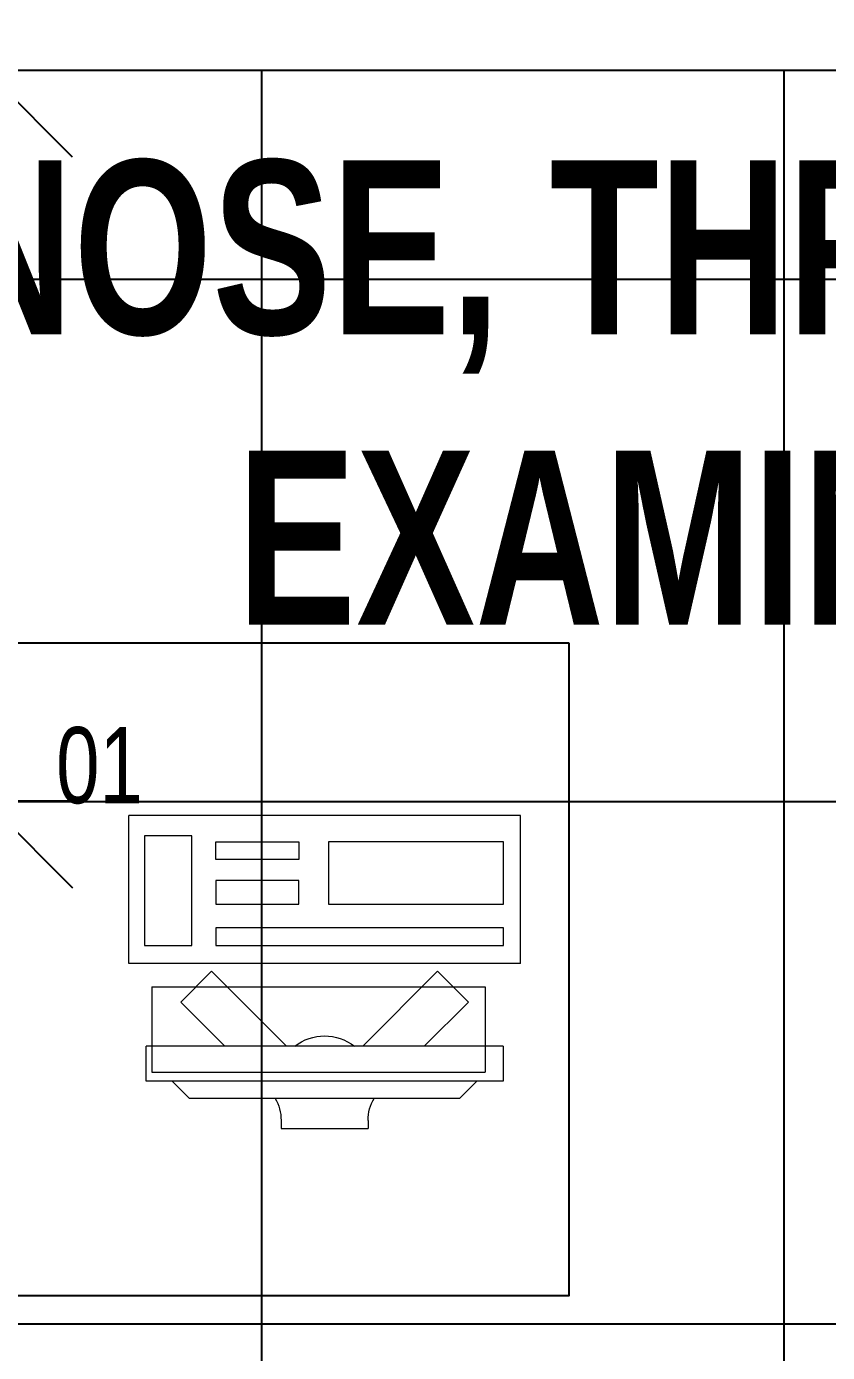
# Model space of a CAD drawing. Extents: x -560814 to 57327, y -29287 to 19916.
# Drawn here: x 45706 to 46626, y -7673 to -6150 of the extents above; entities that cross this region are included whole.
import ezdxf

# ---------------------------------------------------------------- set-up
doc = ezdxf.new("R2010")
doc.units = 0
doc.header["$LTSCALE"] = 0.25
doc.linetypes.add('DASHDOT', pattern=[25.4, 12.7, -6.35, 0, -6.35])
for name, color, linetype, lineweight in [('01-First Floor$0$72_EGR_BASE_TEXT', 252, 'Continuous', 5), ('01-First Floor$0$72_EGR_EQP_TAG', 142, 'Continuous', 5), ('01-First Floor$0$LOADING', 253, 'Continuous', 5), ('01-First Floor$0$Walls', 251, 'Continuous', 5), ('E-LITE-CLNG-CNDT', 6, 'DASHDOT', 35), ('T-DATA-DIM', 251, 'DASHDOT', 25)]:
    doc.layers.add(name, color=color, linetype=linetype, lineweight=lineweight)
doc.layers.add('01-First Floor$0$FALSE CEILING', color=251, linetype='Continuous')
doc.styles.add('01-First Floor$0$X3G_ENTITY_257CFD', font='swisscl.ttf', dxfattribs={"height": 200})
doc.styles.add('01-First Floor$0$X3G_ENTITY_9EC9', font='swisscl.ttf', dxfattribs={"height": 0.2})
doc.styles.add('DC_SIMPLEX', font='SIMPLEX.shx', dxfattribs={"width": 0.7})
doc.dimstyles.new('DevCad-MM', dxfattribs={"dimscale": 0.01, "dimtxt": 2, "dimasz": 2, "dimexe": 1, "dimexo": 1, "dimgap": 0.6, "dimtad": 1, "dimdec": 0, "dimrnd": 10, "dimzin": 1, "dimdsep": 46, "dimtxsty": 'DC_SIMPLEX', "dimblk1": 'OBLIQUE', "dimblk2": 'OBLIQUE', "dimsah": 1, "dimcen": 3, "dimclrd": 256, "dimclre": 256, "dimclrt": 45, "dimadec": 0, "dimazin": 0, "dimtfac": 1, "dimtdec": 0, "dimtix": 1, "dimtmove": 2, "dimatfit": 2, "dimldrblk": 'OBLIQUE', "dimfxl": 1, "dimtolj": 1, "dimtzin": 0, "dimarcsym": 0})

# ---------------------------------------------------------------- blocks, each defined once
blk = doc.blocks.new('01-First Floor$0$ITCWLS1-P')
at = {"layer": '01-First Floor$0$LOADING'}
for p, q in [((-0.17, 0.45), (-0.17, 0)), ((-0.17, 0.45), (0, 0.45)), ((0, 0.45), (0, 0)), ((-0.2651, 0.43, 0), (-0.3051, 0.43, 0)), ((-0.3051, 0.43, 0), (-0.3051, 0.02, 0)), ((-0.2651, 0.43, 0), (-0.2651, 0.02, 0)), ((-0.1496, 0.4305), (-0.1291, 0.4305)), ((-0.1291, 0.4305), (-0.1291, 0.4089)), ((-0.3251, 0.38, 0), (-0.3051, 0.4, 0)), ((-0.197, 0.4094), (-0.295, 0.4094)), ((-0.295, 0.0264), (-0.295, 0.4094)), ((-0.197, 0.0264), (-0.197, 0.4094)), ((-0.3251, 0.38, 0), (-0.3251, 0.07, 0)), ((-0.3503, 0.275), (-0.3596, 0.275)), ((-0.3596, 0.175), (-0.3596, 0.275)), ((-0.3503, 0.175), (-0.3596, 0.175)), ((-0.3251, 0.07, 0), (-0.3051, 0.05, 0)), ((-0.3051, 0.02, 0), (-0.2651, 0.02, 0)), ((-0.197, 0.0264), (-0.295, 0.0264)), ((-0.17, 0), (0, 0))]:
    blk.add_line(p, q, dxfattribs=at)
at = {"layer": '01-First Floor$0$LOADING', "extrusion": (2.48281e-10, 3.18408e-10, -1)}
for p, q in [((-0.2651, 0.3395), (-0.2144, 0.3902)), ((-0.1791, 0.3548), (-0.2144, 0.3902)), ((-0.2651, 0.2688), (-0.1791, 0.3548))]:
    blk.add_line(p, q, dxfattribs=at)
at = {"layer": '01-First Floor$0$LOADING', "extrusion": (2.48281e-10, -3.18408e-10, -1)}
for p, q in [((-0.2651, 0.1812), (-0.1791, 0.0952)), ((-0.2651, 0.1105), (-0.2144, 0.0598)), ((-0.1791, 0.0952), (-0.2144, 0.0598))]:
    blk.add_line(p, q, dxfattribs=at)
at = {"layer": '01-First Floor$0$LOADING'}
for points in [[(-0.1291, 0.4089), (-0.1291, 0.1), (-0.1496, 0.1), (-0.1496, 0.4305)], [(-0.1496, 0.1), (-0.1496, 0.1), (-0.1496, 0.1), (-0.1496, 0.1), (-0.1496, 0.1), (-0.1496, 0.1), (-0.1496, 0.1), (-0.1496, 0.1), (-0.1496, 0.1)], [(-0.1496, 0.1), (-0.1496, 0.1), (-0.1496, 0.1), (-0.1496, 0.1), (-0.1496, 0.1), (-0.1496, 0.1), (-0.1496, 0.1), (-0.1496, 0.1), (-0.1496, 0.1), (-0.1496, 0.1), (-0.1496, 0.1), (-0.1496, 0.1), (-0.1496, 0.1), (-0.1496, 0.1), (-0.1496, 0.1), (-0.1496, 0.1), (-0.1496, 0.1), (-0.1496, 0.1)], [(-0.1496, 0.1), (-0.1496, 0.1), (-0.1496, 0.1), (-0.1496, 0.1), (-0.1496, 0.1), (-0.1496, 0.1), (-0.1496, 0.1), (-0.1496, 0.1), (-0.1496, 0.1), (-0.1496, 0.1)], [(-0.1496, 0.1), (-0.1496, 0.1), (-0.1496, 0.1), (-0.1496, 0.1), (-0.1496, 0.1), (-0.1496, 0.1), (-0.1496, 0.1)], [(-0.1496, 0.1), (-0.1496, 0.1), (-0.1496, 0.1), (-0.1496, 0.1), (-0.1496, 0.1), (-0.1496, 0.1), (-0.1496, 0.1), (-0.1496, 0.1), (-0.1496, 0.1), (-0.1496, 0.1)], [(-0.1496, 0.1), (-0.1496, 0.1), (-0.1496, 0.1), (-0.1496, 0.1), (-0.1496, 0.1), (-0.1496, 0.1), (-0.1496, 0.1), (-0.1496, 0.1), (-0.1496, 0.1), (-0.1496, 0.1), (-0.1496, 0.1), (-0.1496, 0.1), (-0.1496, 0.1), (-0.1496, 0.1), (-0.1496, 0.1)], [(-0.1496, 0.1), (-0.1496, 0.1), (-0.1496, 0.1), (-0.1496, 0.1), (-0.1496, 0.1), (-0.1496, 0.1), (-0.1496, 0.1), (-0.1496, 0.1), (-0.1496, 0.1), (-0.1496, 0.1)], [(-0.1496, 0.1), (-0.1496, 0.1), (-0.1496, 0.1), (-0.1496, 0.1), (-0.1496, 0.1), (-0.1496, 0.1), (-0.1496, 0.1), (-0.1496, 0.1), (-0.1496, 0.1), (-0.1496, 0.1)], [(-0.1496, 0.1), (-0.1496, 0.1), (-0.1496, 0.1), (-0.1496, 0.1), (-0.1496, 0.1), (-0.1496, 0.1), (-0.1496, 0.1), (-0.1496, 0.1), (-0.1496, 0.1), (-0.1496, 0.1), (-0.1496, 0.1), (-0.1496, 0.1), (-0.1496, 0.1), (-0.1496, 0.1), (-0.1496, 0.1), (-0.1496, 0.1), (-0.1496, 0.1), (-0.1496, 0.1), (-0.1496, 0.1), (-0.1496, 0.1), (-0.1496, 0.1), (-0.1496, 0.1), (-0.1496, 0.1), (-0.1496, 0.1), (-0.1496, 0.1), (-0.1496, 0.1), (-0.1496, 0.1), (-0.1496, 0.1), (-0.1496, 0.1), (-0.1496, 0.1), (-0.1496, 0.1), (-0.1496, 0.1), (-0.1496, 0.1), (-0.1496, 0.1), (-0.1496, 0.1), (-0.1496, 0.1), (-0.1496, 0.1), (-0.1496, 0.1), (-0.1496, 0.1), (-0.1496, 0.1), (-0.1496, 0.1), (-0.1496, 0.1), (-0.1496, 0.1), (-0.1496, 0.1), (-0.1496, 0.1), (-0.1496, 0.1), (-0.1496, 0.1), (-0.1496, 0.1), (-0.1496, 0.1), (-0.1496, 0.1), (-0.1496, 0.1), (-0.1496, 0.1), (-0.1496, 0.1), (-0.1496, 0.1)], [(-0.1496, 0.1), (-0.1496, 0.1), (-0.1496, 0.1), (-0.1496, 0.1), (-0.1496, 0.1), (-0.1496, 0.1), (-0.1496, 0.1), (-0.1496, 0.1), (-0.1496, 0.1), (-0.1496, 0.1), (-0.1496, 0.1), (-0.1496, 0.1), (-0.1496, 0.1), (-0.1496, 0.1), (-0.1496, 0.1), (-0.1496, 0.1), (-0.1496, 0.1), (-0.1496, 0.1), (-0.1496, 0.1), (-0.1496, 0.1), (-0.1496, 0.1), (-0.1496, 0.1), (-0.1496, 0.1), (-0.1496, 0.1), (-0.1496, 0.1), (-0.1496, 0.1), (-0.1496, 0.1), (-0.1496, 0.1), (-0.1496, 0.1), (-0.1496, 0.1), (-0.1496, 0.1), (-0.1496, 0.1), (-0.1496, 0.1), (-0.1496, 0.1), (-0.1496, 0.1), (-0.1496, 0.1), (-0.1496, 0.1), (-0.1496, 0.1), (-0.1496, 0.1), (-0.1496, 0.1), (-0.1496, 0.1), (-0.1496, 0.1), (-0.1496, 0.1), (-0.1496, 0.1), (-0.1496, 0.1), (-0.1496, 0.1), (-0.1496, 0.1), (-0.1496, 0.1), (-0.1496, 0.1), (-0.1496, 0.1), (-0.1496, 0.1), (-0.1496, 0.1), (-0.1496, 0.1), (-0.1496, 0.1), (-0.1496, 0.1), (-0.1496, 0.1), (-0.1496, 0.1), (-0.1496, 0.1), (-0.1496, 0.1), (-0.1496, 0.1), (-0.1496, 0.1), (-0.1496, 0.1), (-0.1496, 0.1), (-0.1496, 0.1), (-0.1496, 0.1), (-0.1496, 0.1), (-0.1496, 0.1), (-0.1496, 0.1), (-0.1496, 0.1), (-0.1496, 0.1), (-0.1496, 0.1), (-0.1496, 0.1), (-0.1496, 0.1), (-0.1496, 0.1), (-0.1496, 0.1), (-0.1496, 0.1), (-0.1496, 0.1), (-0.1496, 0.1), (-0.1496, 0.1), (-0.1496, 0.1), (-0.1496, 0.1), (-0.1496, 0.1), (-0.1496, 0.1), (-0.1496, 0.1), (-0.1496, 0.1), (-0.1496, 0.1), (-0.1496, 0.1), (-0.1496, 0.1), (-0.1496, 0.1)], [(-0.1496, 0.1), (-0.1496, 0.1), (-0.1496, 0.1), (-0.1496, 0.1), (-0.1496, 0.1), (-0.1496, 0.1), (-0.1496, 0.1), (-0.1496, 0.1), (-0.1496, 0.1), (-0.1496, 0.1), (-0.1496, 0.1), (-0.1496, 0.1)], [(-0.1496, 0.1), (-0.1496, 0.1), (-0.1496, 0.1), (-0.1496, 0.1), (-0.1496, 0.1), (-0.1496, 0.1), (-0.1496, 0.1)], [(-0.1496, 0.1), (-0.1496, 0.1), (-0.1496, 0.1), (-0.1496, 0.1), (-0.1496, 0.1), (-0.1496, 0.1), (-0.1496, 0.1), (-0.1496, 0.1), (-0.1496, 0.1), (-0.1496, 0.1), (-0.1496, 0.1), (-0.1496, 0.1), (-0.1496, 0.1), (-0.1496, 0.1), (-0.1496, 0.1), (-0.1496, 0.1), (-0.1496, 0.1)], [(-0.1496, 0.1), (-0.1496, 0.1), (-0.1496, 0.1), (-0.1496, 0.1), (-0.1496, 0.1), (-0.1496, 0.1), (-0.1496, 0.1), (-0.1496, 0.1), (-0.1496, 0.1), (-0.1496, 0.1), (-0.1496, 0.1), (-0.1496, 0.1), (-0.1496, 0.1), (-0.1496, 0.1), (-0.1496, 0.1), (-0.1496, 0.1), (-0.1496, 0.1), (-0.1496, 0.1), (-0.1496, 0.1), (-0.1496, 0.1), (-0.1496, 0.1), (-0.1496, 0.1), (-0.1496, 0.1), (-0.1496, 0.1), (-0.1496, 0.1), (-0.1496, 0.1), (-0.1496, 0.1), (-0.1496, 0.1), (-0.1496, 0.1), (-0.1496, 0.1), (-0.1496, 0.1), (-0.1496, 0.1), (-0.1496, 0.1), (-0.1496, 0.1), (-0.1496, 0.1), (-0.1496, 0.1), (-0.1496, 0.1), (-0.1496, 0.1), (-0.1496, 0.1), (-0.1496, 0.1), (-0.1496, 0.1), (-0.1496, 0.1), (-0.1496, 0.1), (-0.1496, 0.1), (-0.1496, 0.1), (-0.1496, 0.1), (-0.1496, 0.1), (-0.1496, 0.1), (-0.1496, 0.1), (-0.1496, 0.1), (-0.1496, 0.1), (-0.1496, 0.1), (-0.1496, 0.1), (-0.1496, 0.1), (-0.1496, 0.1), (-0.1496, 0.1), (-0.1496, 0.1), (-0.1496, 0.1), (-0.1496, 0.1), (-0.1496, 0.1), (-0.1496, 0.1), (-0.1496, 0.1), (-0.1496, 0.1), (-0.1496, 0.1), (-0.1496, 0.1), (-0.1496, 0.1), (-0.1496, 0.1), (-0.1496, 0.1), (-0.1496, 0.1), (-0.1496, 0.1), (-0.1496, 0.1), (-0.1496, 0.1), (-0.1496, 0.1), (-0.1496, 0.1), (-0.1496, 0.1), (-0.1496, 0.1), (-0.1496, 0.1), (-0.1496, 0.1), (-0.1496, 0.1), (-0.1496, 0.1), (-0.1496, 0.1), (-0.1496, 0.1), (-0.1496, 0.1), (-0.1496, 0.1), (-0.1496, 0.1), (-0.1496, 0.1), (-0.1496, 0.1), (-0.1496, 0.1), (-0.1496, 0.1), (-0.1496, 0.1), (-0.1496, 0.1), (-0.1496, 0.1), (-0.1496, 0.1), (-0.1496, 0.1), (-0.1496, 0.1), (-0.1496, 0.1), (-0.1496, 0.1), (-0.1496, 0.1), (-0.1496, 0.1), (-0.1496, 0.1), (-0.1496, 0.1), (-0.1496, 0.1), (-0.1496, 0.1), (-0.1496, 0.1), (-0.1496, 0.1), (-0.1496, 0.1), (-0.1496, 0.1), (-0.1496, 0.1), (-0.1496, 0.1), (-0.1496, 0.1), (-0.1496, 0.1)], [(-0.1496, 0.1), (-0.1496, 0.1), (-0.1496, 0.1), (-0.1496, 0.1), (-0.1496, 0.1), (-0.1496, 0.1), (-0.1496, 0.1), (-0.1496, 0.1)]]:
    blk.add_lwpolyline(points, dxfattribs=at)
for points in [[(-0.1019, 0.4305), (-0.0304, 0.4305), (-0.0304, 0.2294), (-0.1019, 0.2294)], [(-0.1019, 0.1954), (-0.0747, 0.1954), (-0.0747, 0.1), (-0.1019, 0.1)], [(-0.0304, 0.1954), (-0.0508, 0.1954), (-0.0508, 0.1), (-0.0304, 0.1)], [(-0.1496, 0.1), (-0.1496, 0.1), (-0.1496, 0.1), (-0.1496, 0.1), (-0.1496, 0.1), (-0.1496, 0.1), (-0.1496, 0.1), (-0.1496, 0.1), (-0.1496, 0.1), (-0.1496, 0.1), (-0.1496, 0.1), (-0.1496, 0.1), (-0.1496, 0.1), (-0.1496, 0.1), (-0.1496, 0.1), (-0.1496, 0.1), (-0.1496, 0.1), (-0.1496, 0.1), (-0.1496, 0.1), (-0.1496, 0.1), (-0.1496, 0.1), (-0.1496, 0.1), (-0.1496, 0.1), (-0.1496, 0.1), (-0.1496, 0.1), (-0.1496, 0.1), (-0.1496, 0.1), (-0.1496, 0.1), (-0.1496, 0.1), (-0.1496, 0.1), (-0.1496, 0.1), (-0.1496, 0.1), (-0.1496, 0.1), (-0.1496, 0.1), (-0.1496, 0.1), (-0.1496, 0.1), (-0.1496, 0.1), (-0.1496, 0.1), (-0.1496, 0.1), (-0.1496, 0.1), (-0.1496, 0.1), (-0.1496, 0.1), (-0.1496, 0.1), (-0.1496, 0.1), (-0.1496, 0.1), (-0.1496, 0.1), (-0.1496, 0.1), (-0.1496, 0.1), (-0.1496, 0.1), (-0.1496, 0.1), (-0.1496, 0.1), (-0.1496, 0.1), (-0.1496, 0.1), (-0.1496, 0.1), (-0.1496, 0.1), (-0.1496, 0.1), (-0.1496, 0.1), (-0.1496, 0.1), (-0.1496, 0.1), (-0.1496, 0.1), (-0.1496, 0.1), (-0.1496, 0.1), (-0.1496, 0.1), (-0.1496, 0.1), (-0.1496, 0.1), (-0.1496, 0.1), (-0.1496, 0.1), (-0.1496, 0.1), (-0.1496, 0.1), (-0.1496, 0.1), (-0.1496, 0.1), (-0.1496, 0.1), (-0.1496, 0.1), (-0.1496, 0.1), (-0.1496, 0.1), (-0.1496, 0.1), (-0.1496, 0.1), (-0.1496, 0.1), (-0.1496, 0.1), (-0.1496, 0.1), (-0.1496, 0.1), (-0.1496, 0.1), (-0.1496, 0.1), (-0.1496, 0.1), (-0.1496, 0.1), (-0.1496, 0.1), (-0.1496, 0.1), (-0.1496, 0.1), (-0.1496, 0.1), (-0.1496, 0.1), (-0.1496, 0.1), (-0.1496, 0.1), (-0.1496, 0.1), (-0.1496, 0.1), (-0.1496, 0.1), (-0.1496, 0.1), (-0.1496, 0.1), (-0.1496, 0.1), (-0.1496, 0.1), (-0.1496, 0.1), (-0.1496, 0.1), (-0.1496, 0.1), (-0.1496, 0.1), (-0.1496, 0.1), (-0.1496, 0.1), (-0.1496, 0.1), (-0.1496, 0.1), (-0.1496, 0.1), (-0.1496, 0.1), (-0.1496, 0.1), (-0.1496, 0.1), (-0.1496, 0.1), (-0.1496, 0.1), (-0.1496, 0.1), (-0.1496, 0.1), (-0.1496, 0.1), (-0.1496, 0.1), (-0.1496, 0.1), (-0.1496, 0.1), (-0.1496, 0.1), (-0.1496, 0.1), (-0.1496, 0.1), (-0.1496, 0.1), (-0.1496, 0.1), (-0.1496, 0.1), (-0.1496, 0.1), (-0.1496, 0.1), (-0.1496, 0.1), (-0.1496, 0.1), (-0.1496, 0.1), (-0.1496, 0.1), (-0.1496, 0.1), (-0.1496, 0.1), (-0.1496, 0.1), (-0.1496, 0.1), (-0.1496, 0.1), (-0.1496, 0.1), (-0.1496, 0.1), (-0.1496, 0.1), (-0.1496, 0.1), (-0.1496, 0.1), (-0.1496, 0.1), (-0.1496, 0.1), (-0.1496, 0.1), (-0.1496, 0.1), (-0.1496, 0.1), (-0.1496, 0.1), (-0.1496, 0.1), (-0.1496, 0.1), (-0.1496, 0.1), (-0.1496, 0.1), (-0.1496, 0.1), (-0.1496, 0.1), (-0.1496, 0.1), (-0.1496, 0.1), (-0.1496, 0.1), (-0.1496, 0.1), (-0.1496, 0.1), (-0.1496, 0.1), (-0.1496, 0.1), (-0.1496, 0.1), (-0.1496, 0.1), (-0.1496, 0.1), (-0.1496, 0.1), (-0.1496, 0.1), (-0.1496, 0.1), (-0.1496, 0.1), (-0.1496, 0.1), (-0.1496, 0.1), (-0.1496, 0.1), (-0.1496, 0.1), (-0.1496, 0.1), (-0.1496, 0.1), (-0.1496, 0.1), (-0.1496, 0.1), (-0.1496, 0.1), (-0.1496, 0.1), (-0.1496, 0.1), (-0.1496, 0.1), (-0.1496, 0.1), (-0.1496, 0.1), (-0.1496, 0.1), (-0.1496, 0.1), (-0.1496, 0.1), (-0.1496, 0.1), (-0.1496, 0.1), (-0.1496, 0.1), (-0.1496, 0.1), (-0.1496, 0.1), (-0.1496, 0.1), (-0.1496, 0.1), (-0.1496, 0.1), (-0.1496, 0.1), (-0.1496, 0.1), (-0.1496, 0.1), (-0.1496, 0.1), (-0.1496, 0.1), (-0.1496, 0.1), (-0.1496, 0.1), (-0.1496, 0.1), (-0.1496, 0.1), (-0.1496, 0.1), (-0.1496, 0.1), (-0.1496, 0.1), (-0.1496, 0.1), (-0.1496, 0.1), (-0.1496, 0.1), (-0.1496, 0.1), (-0.1496, 0.1), (-0.1496, 0.1), (-0.1496, 0.1), (-0.1496, 0.1), (-0.1496, 0.1), (-0.1496, 0.1), (-0.1496, 0.1), (-0.1496, 0.1), (-0.1496, 0.1), (-0.1496, 0.1), (-0.1496, 0.1), (-0.1496, 0.1), (-0.1496, 0.1), (-0.1496, 0.1), (-0.1496, 0.1), (-0.1496, 0.1), (-0.1496, 0.1), (-0.1496, 0.1), (-0.1496, 0.1), (-0.1496, 0.1), (-0.1496, 0.1), (-0.1496, 0.1), (-0.1496, 0.1), (-0.1496, 0.1), (-0.1496, 0.1), (-0.1496, 0.1), (-0.1496, 0.1), (-0.1496, 0.1), (-0.1496, 0.1), (-0.1496, 0.1), (-0.1496, 0.1), (-0.1496, 0.1), (-0.1496, 0.1), (-0.1496, 0.1), (-0.1496, 0.1), (-0.1496, 0.1), (-0.1496, 0.1), (-0.1496, 0.1), (-0.1496, 0.1), (-0.1496, 0.1), (-0.1496, 0.1), (-0.1496, 0.1), (-0.1496, 0.1), (-0.1496, 0.1), (-0.1496, 0.1), (-0.1496, 0.1), (-0.1496, 0.1), (-0.1496, 0.1), (-0.1496, 0.1), (-0.1496, 0.1), (-0.1496, 0.1), (-0.1496, 0.1), (-0.1496, 0.1), (-0.1496, 0.1), (-0.1496, 0.1), (-0.1496, 0.1), (-0.1496, 0.1), (-0.1496, 0.1), (-0.1496, 0.1), (-0.1496, 0.1), (-0.1496, 0.1), (-0.1496, 0.1), (-0.1496, 0.1), (-0.1496, 0.1), (-0.1496, 0.1), (-0.1496, 0.1), (-0.1496, 0.1), (-0.1496, 0.1), (-0.1496, 0.1)], [(-0.1496, 0.1), (-0.1496, 0.1), (-0.1496, 0.1), (-0.1496, 0.1), (-0.1496, 0.1), (-0.1496, 0.1), (-0.1496, 0.1), (-0.1496, 0.1), (-0.1496, 0.1), (-0.1496, 0.1), (-0.1496, 0.1), (-0.1496, 0.1), (-0.1496, 0.1), (-0.1496, 0.1), (-0.1496, 0.1), (-0.1496, 0.1), (-0.1496, 0.1), (-0.1496, 0.1), (-0.1496, 0.1), (-0.1496, 0.1), (-0.1496, 0.1), (-0.1496, 0.1), (-0.1496, 0.1), (-0.1496, 0.1), (-0.1496, 0.1), (-0.1496, 0.1), (-0.1496, 0.1), (-0.1496, 0.1), (-0.1496, 0.1), (-0.1496, 0.1), (-0.1496, 0.1), (-0.1496, 0.1), (-0.1496, 0.1), (-0.1496, 0.1), (-0.1496, 0.1), (-0.1496, 0.1), (-0.1496, 0.1), (-0.1496, 0.1), (-0.1496, 0.1), (-0.1496, 0.1), (-0.1496, 0.1), (-0.1496, 0.1), (-0.1496, 0.1), (-0.1496, 0.1), (-0.1496, 0.1), (-0.1496, 0.1), (-0.1496, 0.1), (-0.1496, 0.1), (-0.1496, 0.1), (-0.1496, 0.1), (-0.1496, 0.1), (-0.1496, 0.1), (-0.1496, 0.1), (-0.1496, 0.1), (-0.1496, 0.1), (-0.1496, 0.1), (-0.1496, 0.1), (-0.1496, 0.1), (-0.1496, 0.1), (-0.1496, 0.1), (-0.1496, 0.1), (-0.1496, 0.1), (-0.1496, 0.1), (-0.1496, 0.1), (-0.1496, 0.1), (-0.1496, 0.1), (-0.1496, 0.1), (-0.1496, 0.1), (-0.1496, 0.1), (-0.1496, 0.1), (-0.1496, 0.1), (-0.1496, 0.1), (-0.1496, 0.1), (-0.1496, 0.1), (-0.1496, 0.1), (-0.1496, 0.1), (-0.1496, 0.1), (-0.1496, 0.1), (-0.1496, 0.1), (-0.1496, 0.1), (-0.1496, 0.1), (-0.1496, 0.1), (-0.1496, 0.1), (-0.1496, 0.1), (-0.1496, 0.1), (-0.1496, 0.1), (-0.1496, 0.1), (-0.1496, 0.1), (-0.1496, 0.1), (-0.1496, 0.1), (-0.1496, 0.1), (-0.1496, 0.1), (-0.1496, 0.1), (-0.1496, 0.1), (-0.1496, 0.1), (-0.1496, 0.1), (-0.1496, 0.1), (-0.1496, 0.1), (-0.1496, 0.1), (-0.1496, 0.1), (-0.1496, 0.1), (-0.1496, 0.1), (-0.1496, 0.1), (-0.1496, 0.1), (-0.1496, 0.1), (-0.1496, 0.1), (-0.1496, 0.1), (-0.1496, 0.1), (-0.1496, 0.1), (-0.1496, 0.1), (-0.1496, 0.1), (-0.1496, 0.1), (-0.1496, 0.1), (-0.1496, 0.1), (-0.1496, 0.1), (-0.1496, 0.1), (-0.1496, 0.1), (-0.1496, 0.1), (-0.1496, 0.1), (-0.1496, 0.1), (-0.1496, 0.1), (-0.1496, 0.1), (-0.1496, 0.1), (-0.1496, 0.1), (-0.1496, 0.1), (-0.1496, 0.1), (-0.1496, 0.1), (-0.1496, 0.1), (-0.1496, 0.1), (-0.1496, 0.1), (-0.1496, 0.1), (-0.1496, 0.1), (-0.1496, 0.1), (-0.1496, 0.1), (-0.1496, 0.1), (-0.1496, 0.1), (-0.1496, 0.1), (-0.1496, 0.1), (-0.1496, 0.1), (-0.1496, 0.1), (-0.1496, 0.1), (-0.1496, 0.1), (-0.1496, 0.1), (-0.1496, 0.1), (-0.1496, 0.1), (-0.1496, 0.1), (-0.1496, 0.1), (-0.1496, 0.1), (-0.1496, 0.1), (-0.1496, 0.1), (-0.1496, 0.1), (-0.1496, 0.1), (-0.1496, 0.1), (-0.1496, 0.1), (-0.1496, 0.1), (-0.1496, 0.1), (-0.1496, 0.1), (-0.1496, 0.1), (-0.1496, 0.1), (-0.1496, 0.1), (-0.1496, 0.1), (-0.1496, 0.1), (-0.1496, 0.1), (-0.1496, 0.1), (-0.1496, 0.1), (-0.1496, 0.1), (-0.1496, 0.1), (-0.1496, 0.1), (-0.1496, 0.1), (-0.1496, 0.1), (-0.1496, 0.1), (-0.1496, 0.1), (-0.1496, 0.1), (-0.1496, 0.1), (-0.1496, 0.1), (-0.1496, 0.1), (-0.1496, 0.1), (-0.1496, 0.1), (-0.1496, 0.1), (-0.1496, 0.1), (-0.1496, 0.1), (-0.1496, 0.1), (-0.1496, 0.1), (-0.1496, 0.1), (-0.1496, 0.1), (-0.1496, 0.1), (-0.1496, 0.1), (-0.1496, 0.1), (-0.1496, 0.1), (-0.1496, 0.1), (-0.1496, 0.1), (-0.1496, 0.1), (-0.1496, 0.1), (-0.1496, 0.1), (-0.1496, 0.1), (-0.1496, 0.1), (-0.1496, 0.1), (-0.1496, 0.1), (-0.1496, 0.1), (-0.1496, 0.1), (-0.1496, 0.1), (-0.1496, 0.1), (-0.1496, 0.1), (-0.1496, 0.1), (-0.1496, 0.1), (-0.1496, 0.1), (-0.1496, 0.1), (-0.1496, 0.1), (-0.1496, 0.1), (-0.1496, 0.1), (-0.1496, 0.1), (-0.1496, 0.1), (-0.1496, 0.1), (-0.1496, 0.1)], [(-0.1496, 0.1), (-0.1496, 0.1), (-0.1496, 0.1), (-0.1496, 0.1), (-0.1496, 0.1), (-0.1496, 0.1), (-0.1496, 0.1), (-0.1496, 0.1), (-0.1496, 0.1), (-0.1496, 0.1), (-0.1496, 0.1), (-0.1496, 0.1), (-0.1496, 0.1), (-0.1496, 0.1), (-0.1496, 0.1), (-0.1496, 0.1), (-0.1496, 0.1), (-0.1496, 0.1), (-0.1496, 0.1), (-0.1496, 0.1), (-0.1496, 0.1), (-0.1496, 0.1), (-0.1496, 0.1), (-0.1496, 0.1), (-0.1496, 0.1), (-0.1496, 0.1), (-0.1496, 0.1), (-0.1496, 0.1), (-0.1496, 0.1), (-0.1496, 0.1), (-0.1496, 0.1), (-0.1496, 0.1), (-0.1496, 0.1), (-0.1496, 0.1), (-0.1496, 0.1), (-0.1496, 0.1), (-0.1496, 0.1), (-0.1496, 0.1), (-0.1496, 0.1), (-0.1496, 0.1), (-0.1496, 0.1), (-0.1496, 0.1), (-0.1496, 0.1), (-0.1496, 0.1), (-0.1496, 0.1), (-0.1496, 0.1), (-0.1496, 0.1), (-0.1496, 0.1), (-0.1496, 0.1), (-0.1496, 0.1), (-0.1496, 0.1), (-0.1496, 0.1), (-0.1496, 0.1), (-0.1496, 0.1), (-0.1496, 0.1), (-0.1496, 0.1), (-0.1496, 0.1), (-0.1496, 0.1), (-0.1496, 0.1), (-0.1496, 0.1), (-0.1496, 0.1), (-0.1496, 0.1), (-0.1496, 0.1), (-0.1496, 0.1), (-0.1496, 0.1), (-0.1496, 0.1), (-0.1496, 0.1), (-0.1496, 0.1), (-0.1496, 0.1), (-0.1496, 0.1), (-0.1496, 0.1), (-0.1496, 0.1), (-0.1496, 0.1), (-0.1496, 0.1), (-0.1496, 0.1), (-0.1496, 0.1), (-0.1496, 0.1), (-0.1496, 0.1), (-0.1496, 0.1), (-0.1496, 0.1), (-0.1496, 0.1), (-0.1496, 0.1), (-0.1496, 0.1), (-0.1496, 0.1), (-0.1496, 0.1), (-0.1496, 0.1), (-0.1496, 0.1), (-0.1496, 0.1), (-0.1496, 0.1), (-0.1496, 0.1), (-0.1496, 0.1), (-0.1496, 0.1), (-0.1496, 0.1), (-0.1496, 0.1), (-0.1496, 0.1), (-0.1496, 0.1), (-0.1496, 0.1), (-0.1496, 0.1), (-0.1496, 0.1), (-0.1496, 0.1), (-0.1496, 0.1), (-0.1496, 0.1), (-0.1496, 0.1), (-0.1496, 0.1), (-0.1496, 0.1), (-0.1496, 0.1), (-0.1496, 0.1), (-0.1496, 0.1), (-0.1496, 0.1), (-0.1496, 0.1), (-0.1496, 0.1), (-0.1496, 0.1), (-0.1496, 0.1), (-0.1496, 0.1), (-0.1496, 0.1), (-0.1496, 0.1), (-0.1496, 0.1), (-0.1496, 0.1), (-0.1496, 0.1), (-0.1496, 0.1), (-0.1496, 0.1), (-0.1496, 0.1), (-0.1496, 0.1), (-0.1496, 0.1), (-0.1496, 0.1), (-0.1496, 0.1), (-0.1496, 0.1), (-0.1496, 0.1), (-0.1496, 0.1), (-0.1496, 0.1), (-0.1496, 0.1), (-0.1496, 0.1), (-0.1496, 0.1), (-0.1496, 0.1), (-0.1496, 0.1), (-0.1496, 0.1), (-0.1496, 0.1), (-0.1496, 0.1), (-0.1496, 0.1), (-0.1496, 0.1), (-0.1496, 0.1), (-0.1496, 0.1), (-0.1496, 0.1), (-0.1496, 0.1), (-0.1496, 0.1), (-0.1496, 0.1), (-0.1496, 0.1), (-0.1496, 0.1), (-0.1496, 0.1), (-0.1496, 0.1), (-0.1496, 0.1), (-0.1496, 0.1), (-0.1496, 0.1), (-0.1496, 0.1), (-0.1496, 0.1), (-0.1496, 0.1), (-0.1496, 0.1), (-0.1496, 0.1), (-0.1496, 0.1), (-0.1496, 0.1), (-0.1496, 0.1), (-0.1496, 0.1), (-0.1496, 0.1), (-0.1496, 0.1), (-0.1496, 0.1), (-0.1496, 0.1), (-0.1496, 0.1), (-0.1496, 0.1), (-0.1496, 0.1), (-0.1496, 0.1), (-0.1496, 0.1), (-0.1496, 0.1), (-0.1496, 0.1), (-0.1496, 0.1), (-0.1496, 0.1), (-0.1496, 0.1), (-0.1496, 0.1), (-0.1496, 0.1), (-0.1496, 0.1), (-0.1496, 0.1), (-0.1496, 0.1), (-0.1496, 0.1), (-0.1496, 0.1), (-0.1496, 0.1), (-0.1496, 0.1), (-0.1496, 0.1), (-0.1496, 0.1), (-0.1496, 0.1), (-0.1496, 0.1), (-0.1496, 0.1), (-0.1496, 0.1), (-0.1496, 0.1), (-0.1496, 0.1), (-0.1496, 0.1), (-0.1496, 0.1), (-0.1496, 0.1), (-0.1496, 0.1), (-0.1496, 0.1), (-0.1496, 0.1), (-0.1496, 0.1), (-0.1496, 0.1), (-0.1496, 0.1), (-0.1496, 0.1), (-0.1496, 0.1), (-0.1496, 0.1), (-0.1496, 0.1), (-0.1496, 0.1), (-0.1496, 0.1), (-0.1496, 0.1), (-0.1496, 0.1), (-0.1496, 0.1), (-0.1496, 0.1), (-0.1496, 0.1), (-0.1496, 0.1), (-0.1496, 0.1), (-0.1496, 0.1), (-0.1496, 0.1), (-0.1496, 0.1), (-0.1496, 0.1)], [(-0.1496, 0.0727), (-0.0236, 0.0727), (-0.0236, 0.0182), (-0.1496, 0.0182)]]:
    blk.add_lwpolyline(points, close=True, dxfattribs=at)
for centre, radius, start, end in [((-0.3503, 0.325), 0.05, 270, 300.3093), ((-0.3089, 0.225), 0.0556, 321.9431, 38.0569), ((-0.3503, 0.125), 0.05, 59.6907, 90)]:
    blk.add_arc(centre, radius, start, end, dxfattribs=at)
blk = doc.blocks.new('01-First Floor')
at = {"layer": '01-First Floor$0$FALSE CEILING', "linetype": 'Continuous'}
for p, q in [((45976, -9440), (45976, -6200)), ((46576, -9440), (46576, -6200)), ((44776, -6440), (48976, -6440)), ((44776, -7040), (48976, -7040)), ((44776, -7640), (48976, -7640))]:
    blk.add_line(p, q, dxfattribs=at)
at = {"layer": '01-First Floor$0$FALSE CEILING'}
blk.add_lwpolyline([(44776, -6200), (48976, -6200), (48976, -9440), (44776, -9440)], close=True, dxfattribs=at)
at = {"layer": '01-First Floor$0$FALSE CEILING', "elevation": 0}
blk.add_lwpolyline([(46328.5, -6857.8), (46328.5, -7607.8), (44828.5, -7607.8), (44828.5, -6857.8)], close=True, dxfattribs=at)
at = {"layer": '01-First Floor$0$LOADING', "elevation": 0}
blk.add_lwpolyline([(46328.5, -6857.8), (46328.5, -7607.8), (44828.5, -7607.8), (44828.5, -6857.8)], close=True, dxfattribs=at)
at = {"layer": '01-First Floor$0$Walls'}
blk.add_line((48976, -6200), (44776, -6200), dxfattribs=at)
at = {"layer": '01-First Floor$0$LOADING', "extrusion": (1.93989e-16, 8.01373e-06, 1), "xscale": -1000.000000000014, "yscale": 1000.000000000015, "zscale": 1000.000000000014, "rotation": 270}
blk.add_blockref('01-First Floor$0$ITCWLS1-P', (45823, -7056, -0.1), dxfattribs=at)
at = {"layer": '01-First Floor$0$72_EGR_BASE_TEXT', "insert": (47012.4, -6303.6, -0.1), "char_height": 200, "width": 4223.97, "attachment_point": 2, "style": '01-First Floor$0$X3G_ENTITY_9EC9'}
blk.add_mtext('{\\fSwis721 LtCn BT|b1|i0|c0|p34;EAR, NOSE, THROAT CONSULTATION / EXAMINATION ROOM}', dxfattribs=at)
at = {"layer": '01-First Floor$0$72_EGR_EQP_TAG', "insert": (45789.5, -6954.6, 0), "char_height": 87.47, "attachment_point": 2, "style": '01-First Floor$0$X3G_ENTITY_257CFD'}
blk.add_mtext('01', dxfattribs=at)
blk = doc.blocks.new('_OBLIQUE')
at = {"color": 0, "linetype": 'ByBlock'}
blk.add_line((-0.5, -0.5), (0.5, 0.5), dxfattribs=at)
blk = doc.blocks.new('*D175')
at = {"layer": 'Defpoints', "color": 0, "linetype": 'Continuous', "transparency": 16777216}
for p in [(45079.1, -6200), (45658.6, -6200), (45079.1, -7039.2)]:
    blk.add_point(p, dxfattribs=at)
at = {"layer": 'T-DATA-DIM', "linetype": 'Continuous', "lineweight": -2, "transparency": 16777216}
for p, q in [((45179.1, -6200), (45758.6, -6200)), ((45658.6, -7039.2), (45658.6, -6200)), ((45179.1, -7039.2), (45758.6, -7039.2))]:
    blk.add_line(p, q, dxfattribs=at)
at = {"layer": 'T-DATA-DIM', "linetype": 'Continuous', "lineweight": -2, "transparency": 16777216, "xscale": 200, "yscale": 200, "zscale": 200}
for p, rotation in [((45658.6, -6200), 90), ((45658.6, -7039.2), 270)]:
    blk.add_blockref('_OBLIQUE', p, dxfattribs=dict(at, rotation=rotation))
at = {"layer": 'T-DATA-DIM', "color": 45, "linetype": 'Continuous', "transparency": 16777216, "insert": (45498.6, -6619.6), "char_height": 200, "attachment_point": 5, "rotation": 90, "style": 'DC_SIMPLEX'}
blk.add_mtext('\\A1;840', dxfattribs=at)

msp = doc.modelspace()

# ---------------------------------------------------------------- block references
at = {"layer": 'E-LITE-CLNG-CNDT'}
msp.add_blockref('01-First Floor', (0, 0), dxfattribs=at)

# ---------------------------------------------------------------- dimensions: what is measured, and where the dimension line sits
at = {"layer": 'T-DATA-DIM', "linetype": 'Continuous'}
dim = msp.add_linear_dim(base=(45658.6, -6200), p1=(45079.1, -7039.2), p2=(45079.1, -6200), angle=90, dimstyle='DevCad-MM', dxfattribs=at)
dim.commit()
dim.dimension.update_dxf_attribs({"geometry": '*D175', "text_midpoint": (45498.6, -6619.6)})

doc.saveas('drawing.dxf')
